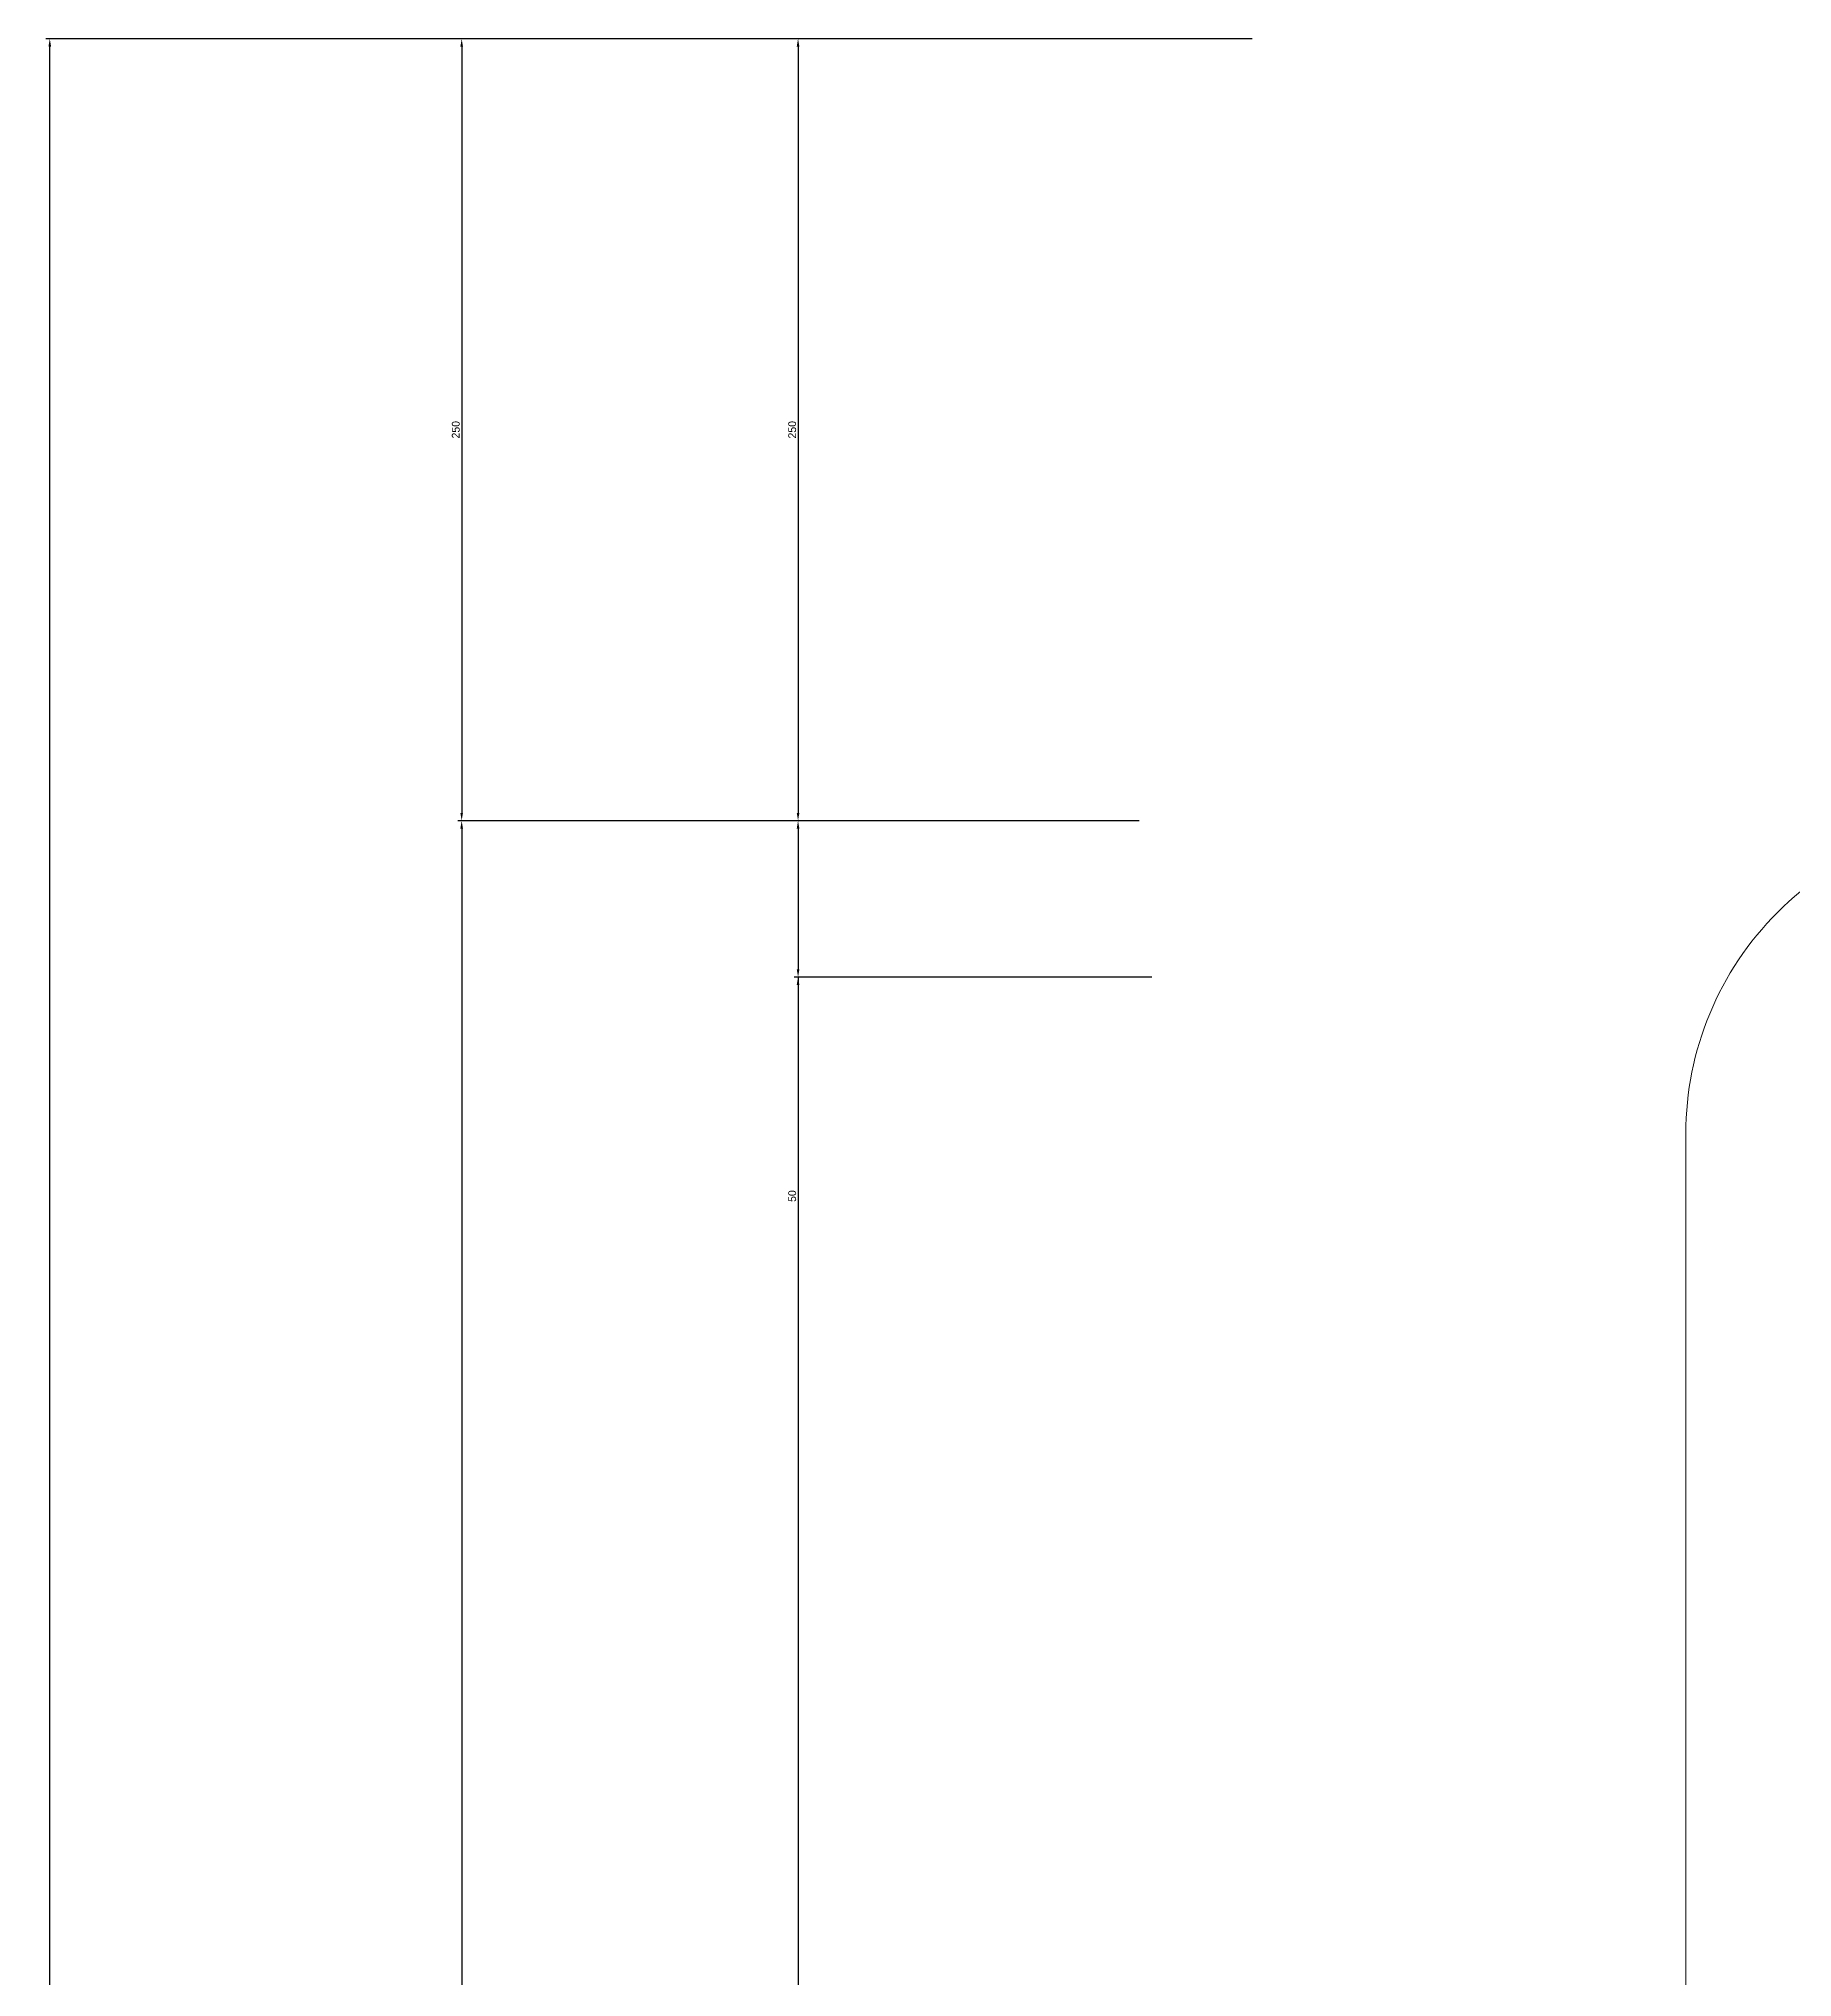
# Model space of a CAD drawing. Header units: millimetres. Extents: x 73 to 57768, y -40361 to 10065.
# Drawn here: x 16123 to 16683, y -6330 to -5710 of the extents above; entities that cross this region are included whole.
import ezdxf

# ---------------------------------------------------------------- set-up
doc = ezdxf.new("R2010")
doc.units = ezdxf.units.MM
doc.layers.add('kote i srafura', color=9, linetype='Continuous', lineweight=5)
doc.layers.add('nosivi zidovi', color=7, linetype='Continuous', lineweight=15, true_color=0xcfc3d5)
doc.dimstyles.new('ISO-25', dxfattribs={"dimtxt": 2.5, "dimasz": 2.5, "dimexe": 1.25, "dimexo": 0.625, "dimtad": 1, "dimtxsty": 'Standard', "dimcen": 2.5, "dimadec": 0, "dimazin": 0, "dimtfac": 1, "dimtmove": 0, "dimatfit": 3, "dimfxl": 1, "dimarcsym": 0})

# ---------------------------------------------------------------- blocks, each defined once
blk = doc.blocks.new('*D114')
at = {"layer": 'Defpoints', "color": 0}
for p in [(16474.99, -5960.19), (16365.37, -6010.19), (16479.09, -6010.19)]:
    blk.add_point(p, dxfattribs=at)
at = {"layer": 'kote i srafura', "color": 0, "lineweight": -2}
for p, q in [((16474.36, -5960.19), (16364.12, -5960.19)), ((16365.37, -5962.69), (16365.37, -6007.69)), ((16478.47, -6010.19), (16364.12, -6010.19)), ((16365.37, -6010.19), (16365.37, -6082.69))]:
    blk.add_line(p, q, dxfattribs=at)
at = {"layer": 'kote i srafura', "color": 0}
for points in [[(16364.95, -5962.69), (16365.79, -5962.69), (16365.37, -5960.19)], [(16364.95, -6007.69), (16365.79, -6007.69), (16365.37, -6010.19)]]:
    blk.add_solid(points, dxfattribs=at)
at = {"layer": 'kote i srafura', "color": 0, "insert": (16363.5, -6080.19), "char_height": 2.5, "attachment_point": 5, "rotation": 90}
blk.add_mtext('50', dxfattribs=at)
blk = doc.blocks.new('*D115')
at = {"layer": 'Defpoints', "color": 0}
for p in [(16479.09, -6010.19), (16365.37, -8010.19), (16455.87, -8010.19)]:
    blk.add_point(p, dxfattribs=at)
at = {"layer": 'kote i srafura', "color": 0, "lineweight": -2}
for p, q in [((16478.47, -6010.19), (16364.12, -6010.19)), ((16365.37, -6012.69), (16365.37, -8007.69)), ((16455.25, -8010.19), (16364.12, -8010.19))]:
    blk.add_line(p, q, dxfattribs=at)
at = {"layer": 'kote i srafura', "color": 0}
for points in [[(16364.95, -6012.69), (16365.79, -6012.69), (16365.37, -6010.19)], [(16364.95, -8007.69), (16365.79, -8007.69), (16365.37, -8010.19)]]:
    blk.add_solid(points, dxfattribs=at)
at = {"layer": 'kote i srafura', "color": 0, "insert": (16363.5, -7010.19), "char_height": 2.5, "attachment_point": 5, "rotation": 90}
blk.add_mtext('2000', dxfattribs=at)
blk = doc.blocks.new('*D118')
at = {"layer": 'Defpoints', "color": 0}
for p in [(16511.11, -5710.19), (16365.37, -5960.19), (16365.37, -5960.19)]:
    blk.add_point(p, dxfattribs=at)
at = {"layer": 'kote i srafura', "color": 0, "lineweight": -2}
for p, q in [((16510.48, -5710.19), (16364.12, -5710.19)), ((16365.37, -5712.69), (16365.37, -5957.69)), ((16364.75, -5960.19), (16364.12, -5960.19))]:
    blk.add_line(p, q, dxfattribs=at)
at = {"layer": 'kote i srafura', "color": 0}
for points in [[(16364.95, -5712.69), (16365.79, -5712.69), (16365.37, -5710.19)], [(16364.95, -5957.69), (16365.79, -5957.69), (16365.37, -5960.19)]]:
    blk.add_solid(points, dxfattribs=at)
at = {"layer": 'kote i srafura', "color": 0, "insert": (16363.5, -5835.19), "char_height": 2.5, "attachment_point": 5, "rotation": 90}
blk.add_mtext('250', dxfattribs=at)
blk = doc.blocks.new('*D119')
at = {"layer": 'Defpoints', "color": 0}
for p in [(16365.37, -5710.19), (16257.87, -5960.19), (16365.37, -5960.19)]:
    blk.add_point(p, dxfattribs=at)
at = {"layer": 'kote i srafura', "color": 0, "lineweight": -2}
for p, q in [((16364.75, -5710.19), (16256.62, -5710.19)), ((16257.87, -5712.69), (16257.87, -5957.69)), ((16364.75, -5960.19), (16256.62, -5960.19))]:
    blk.add_line(p, q, dxfattribs=at)
at = {"layer": 'kote i srafura', "color": 0}
for points in [[(16257.45, -5712.69), (16258.28, -5712.69), (16257.87, -5710.19)], [(16257.45, -5957.69), (16258.28, -5957.69), (16257.87, -5960.19)]]:
    blk.add_solid(points, dxfattribs=at)
at = {"layer": 'kote i srafura', "color": 0, "insert": (16255.99, -5835.19), "char_height": 2.5, "attachment_point": 5, "rotation": 90}
blk.add_mtext('250', dxfattribs=at)
blk = doc.blocks.new('*D120')
at = {"layer": 'Defpoints', "color": 0}
for p in [(16365.37, -5960.19), (16257.87, -8060.19), (16365.37, -8060.19)]:
    blk.add_point(p, dxfattribs=at)
at = {"layer": 'kote i srafura', "color": 0, "lineweight": -2}
for p, q in [((16364.75, -5960.19), (16256.62, -5960.19)), ((16257.87, -5962.69), (16257.87, -8057.69)), ((16364.75, -8060.19), (16256.62, -8060.19))]:
    blk.add_line(p, q, dxfattribs=at)
at = {"layer": 'kote i srafura', "color": 0}
for points in [[(16257.45, -5962.69), (16258.28, -5962.69), (16257.87, -5960.19)], [(16257.45, -8057.69), (16258.28, -8057.69), (16257.87, -8060.19)]]:
    blk.add_solid(points, dxfattribs=at)
at = {"layer": 'kote i srafura', "color": 0, "insert": (16255.99, -7010.19), "char_height": 2.5, "attachment_point": 5, "rotation": 90}
blk.add_mtext('2100', dxfattribs=at)
blk = doc.blocks.new('*D122')
at = {"layer": 'Defpoints', "color": 0}
for p in [(16126.23, -5710.19), (16257.87, -5710.19), (16257.87, -8310.19)]:
    blk.add_point(p, dxfattribs=at)
at = {"layer": 'kote i srafura', "color": 0, "lineweight": -2}
for p, q in [((16257.24, -5710.19), (16124.98, -5710.19)), ((16126.23, -8307.69), (16126.23, -5712.69)), ((16257.24, -8310.19), (16124.98, -8310.19))]:
    blk.add_line(p, q, dxfattribs=at)
at = {"layer": 'kote i srafura', "color": 0}
for points in [[(16125.82, -5712.69), (16126.65, -5712.69), (16126.23, -5710.19)], [(16125.82, -8307.69), (16126.65, -8307.69), (16126.23, -8310.19)]]:
    blk.add_solid(points, dxfattribs=at)
at = {"layer": 'kote i srafura', "color": 0, "insert": (16124.36, -7010.19), "char_height": 2.5, "attachment_point": 5, "rotation": 90}
blk.add_mtext('2600', dxfattribs=at)

msp = doc.modelspace()

# ---------------------------------------------------------------- linework, layer by layer
at = {"layer": 'nosivi zidovi'}
msp.add_line((16649.092, -7960.192), (16649.092, -6060.192), dxfattribs=at)
msp.add_lwpolyline([(16649.092, -7070.266), (16649.092, -6060.192, -0.4142136), (16749.092, -5960.192), (17049.092, -5960.192)], format="xyb", dxfattribs=at)

# ---------------------------------------------------------------- dimensions: what is measured, and where the dimension line sits
at = {"layer": 'kote i srafura'}
for base, p1, p2, picture, middle in [((16126.235, -5710.192), (16257.867, -8310.192), (16257.867, -5710.192), '*D122', (16124.36, -7010.192)), ((16257.867, -5960.192), (16365.37, -5710.192), (16365.37, -5960.192), '*D119', (16255.992, -5835.192)), ((16365.37, -5960.192), (16511.107, -5710.192), (16365.37, -5960.192), '*D118', (16363.495, -5835.192))]:
    dim = msp.add_linear_dim(base=base, p1=p1, p2=p2, angle=90, dimstyle='ISO-25', dxfattribs=at)
    dim.commit()
    dim.dimension.update_dxf_attribs({"geometry": picture, "text_midpoint": middle})
for base, p1, p2, picture, middle in [((16257.867, -8060.192), (16365.37, -5960.192), (16365.37, -8060.192), '*D120', (16255.992, -7010.192)), ((16365.37, -8010.192), (16479.094, -6010.192), (16455.875, -8010.192), '*D115', (16363.495, -7010.192))]:
    dim = msp.add_linear_dim(base=base, p1=p1, p2=p2, angle=90, dimstyle='ISO-25', override={"dimtmove": 1}, dxfattribs=at)
    dim.commit()
    dim.dimension.update_dxf_attribs({"geometry": picture, "text_midpoint": middle})
dim = msp.add_linear_dim(base=(16365.37, -6010.192), p1=(16474.987, -5960.192), p2=(16479.094, -6010.192), angle=90, dimstyle='ISO-25', dxfattribs=at)
dim.commit()
dim.dimension.update_dxf_attribs({"geometry": '*D114', "text_midpoint": (16365.37, -6080.192), "dimtype": 160})

doc.saveas('drawing.dxf')
